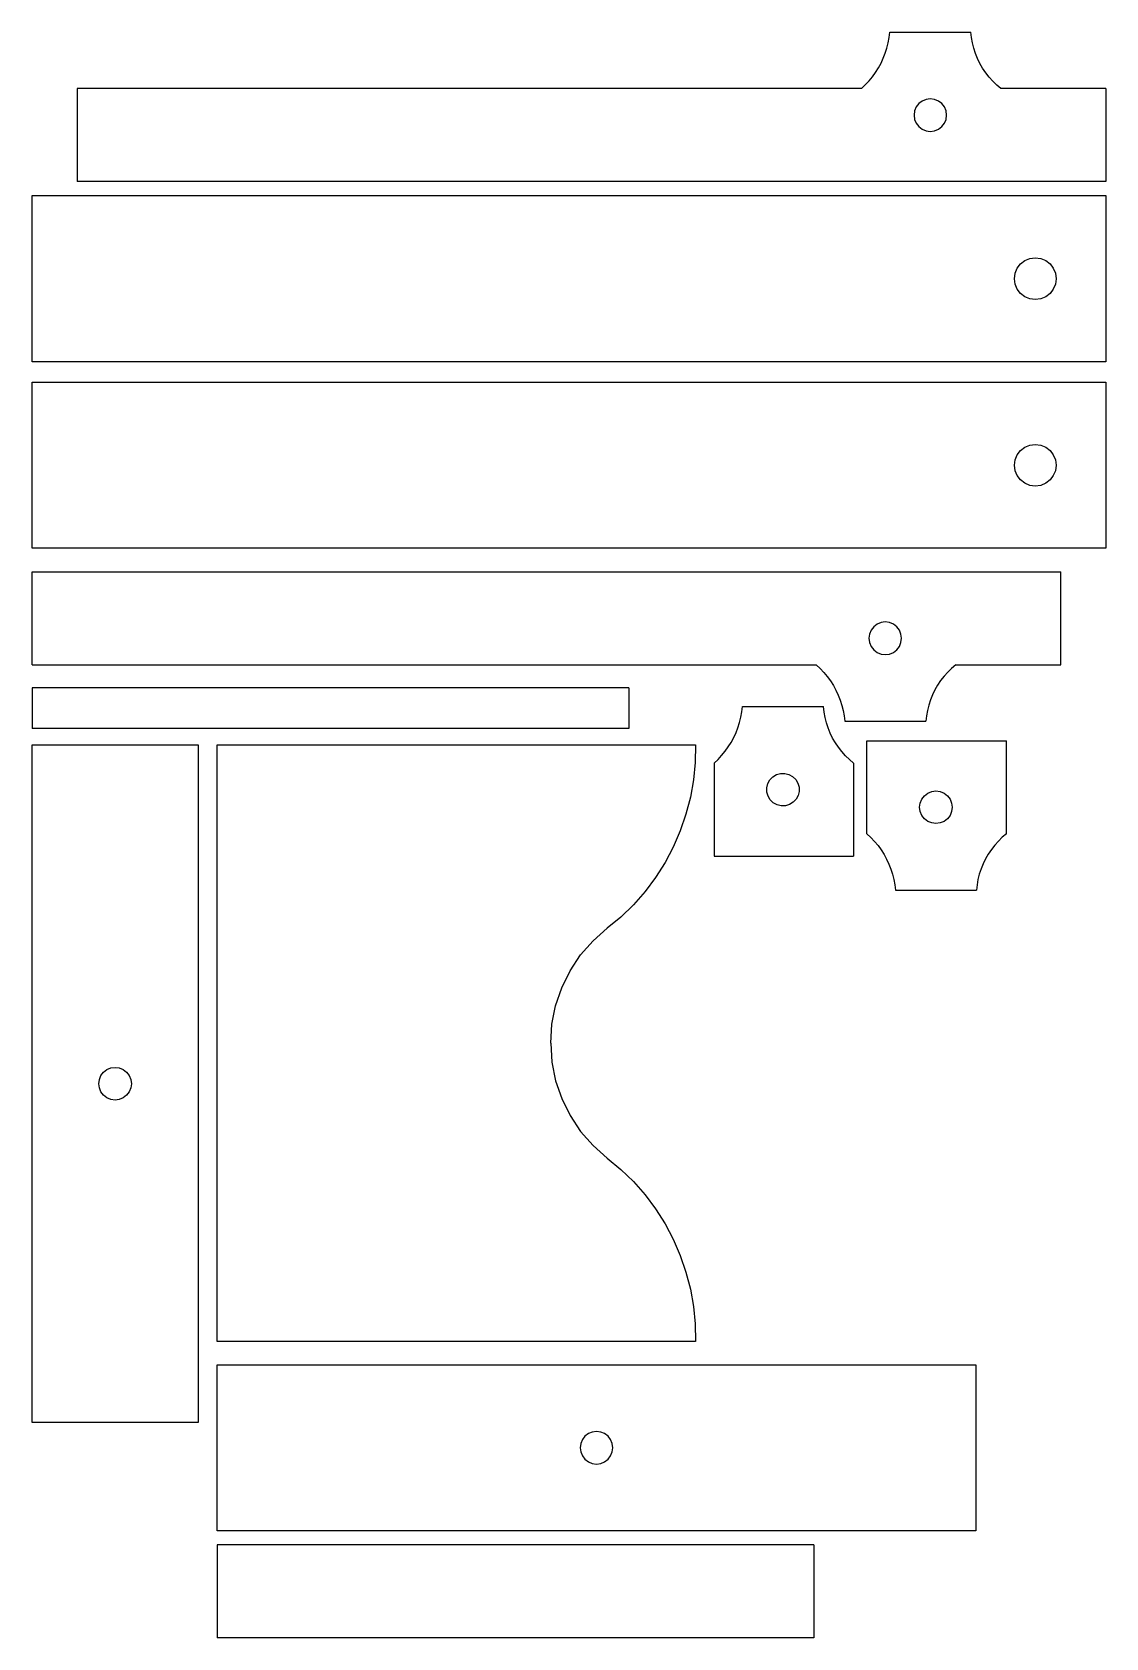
# Model space of a CAD drawing. Extents: x -64 to 104, y -126 to 126.
import ezdxf

# ---------------------------------------------------------------- set-up
doc = ezdxf.new("R2010")
doc.units = 0
doc.layers.get('0').update_dxf_attribs({"linetype": 'CONTINUOUS'})

msp = doc.modelspace()

# ---------------------------------------------------------------- linework, layer by layer
for p, q in [((69.8, 124.9), (69.9, 125.74)), ((69.9, 125.74), (82.6, 125.74)), ((82.69, 124.89), (82.6, 125.74)), ((69.19, 122.44), (69.45, 123.25)), ((69.45, 123.25), (69.65, 124.07)), ((69.65, 124.07), (69.8, 124.9)), ((82.84, 124.04), (82.69, 124.89)), ((83.05, 123.21), (82.84, 124.04)), ((68.13, 120.14), (68.53, 120.89)), ((68.53, 120.89), (68.89, 121.66)), ((68.89, 121.66), (69.19, 122.44)), ((83.32, 122.39), (83.05, 123.21)), ((83.64, 121.6), (83.32, 122.39)), ((84.02, 120.82), (83.64, 121.6)), ((84.45, 120.08), (84.02, 120.82)), ((66.65, 118.09), (67.18, 118.74)), ((67.18, 118.74), (67.68, 119.43)), ((67.68, 119.43), (68.13, 120.14)), ((84.93, 119.37), (84.45, 120.08)), ((85.46, 118.69), (84.93, 119.37)), ((86.03, 118.05), (85.46, 118.69)), ((-57.38, 116.89), (-57.38, 102.33)), ((65.45, 116.89), (-57.38, 116.89)), ((65.45, 116.89), (66.07, 117.47)), ((66.07, 117.47), (66.65, 118.09)), ((86.65, 117.45), (86.03, 118.05)), ((87.3, 116.89), (86.65, 117.45)), ((103.75, 116.89), (87.3, 116.89)), ((103.75, 116.89), (103.75, 102.33)), ((73.78, 113.4), (73.7, 112.74)), ((74.04, 114.02), (73.78, 113.4)), ((74.44, 114.55), (74.04, 114.02)), ((74.97, 114.95), (74.44, 114.55)), ((75.59, 115.21), (74.97, 114.95)), ((76.25, 115.3), (75.59, 115.21)), ((76.91, 115.21), (76.25, 115.3)), ((77.53, 114.95), (76.91, 115.21)), ((78.05, 114.55), (77.53, 114.95)), ((78.46, 114.02), (78.05, 114.55)), ((78.72, 113.4), (78.46, 114.02)), ((78.8, 112.74), (78.72, 113.4)), ((73.7, 112.74), (73.78, 112.08)), ((73.78, 112.08), (74.04, 111.47)), ((74.04, 111.47), (74.44, 110.94)), ((74.44, 110.94), (74.97, 110.53)), ((77.53, 110.53), (78.05, 110.94)), ((78.05, 110.94), (78.46, 111.47)), ((78.46, 111.47), (78.72, 112.08)), ((78.72, 112.08), (78.8, 112.74)), ((74.97, 110.53), (75.59, 110.28)), ((75.59, 110.28), (76.25, 110.19)), ((76.25, 110.19), (76.91, 110.28)), ((76.91, 110.28), (77.53, 110.53)), ((103.75, 102.33), (-57.38, 102.33)), ((-64.44, 100.13), (103.75, 100.13)), ((-64.44, 74.13), (-64.44, 100.13)), ((103.75, 100.13), (103.75, 74.13)), ((89.55, 87.97), (89.87, 88.76)), ((89.87, 88.76), (90.39, 89.44)), ((90.39, 89.44), (91.07, 89.95)), ((91.07, 89.95), (91.85, 90.28)), ((91.85, 90.28), (92.7, 90.39)), ((92.7, 90.39), (93.54, 90.28)), ((93.54, 90.28), (94.33, 89.95)), ((94.33, 89.95), (95.01, 89.44)), ((95.01, 89.44), (95.52, 88.76)), ((95.52, 88.76), (95.85, 87.97)), ((89.43, 87.13), (89.55, 87.97)), ((89.55, 86.28), (89.43, 87.13)), ((89.87, 85.5), (89.55, 86.28)), ((95.85, 86.28), (95.52, 85.5)), ((95.85, 87.97), (95.96, 87.13)), ((95.96, 87.13), (95.85, 86.28)), ((90.39, 84.82), (89.87, 85.5)), ((91.07, 84.3), (90.39, 84.82)), ((91.85, 83.98), (91.07, 84.3)), ((92.7, 83.86), (91.85, 83.98)), ((93.54, 83.98), (92.7, 83.86)), ((94.33, 84.3), (93.54, 83.98)), ((95.01, 84.82), (94.33, 84.3)), ((95.52, 85.5), (95.01, 84.82)), ((103.75, 74.13), (-64.44, 74.13)), ((-64.44, 44.91), (-64.44, 70.91)), ((-64.44, 70.91), (103.75, 70.91)), ((103.75, 70.91), (103.75, 44.91)), ((90.39, 60.22), (91.07, 60.73)), ((91.07, 60.73), (91.85, 61.06)), ((91.85, 61.06), (92.7, 61.17)), ((92.7, 61.17), (93.54, 61.06)), ((93.54, 61.06), (94.33, 60.73)), ((94.33, 60.73), (95.01, 60.22)), ((89.43, 57.91), (89.55, 58.75)), ((89.55, 57.06), (89.43, 57.91)), ((89.55, 58.75), (89.87, 59.54)), ((89.87, 59.54), (90.39, 60.22)), ((95.01, 60.22), (95.52, 59.54)), ((95.52, 59.54), (95.85, 58.75)), ((95.85, 58.75), (95.96, 57.91)), ((95.96, 57.91), (95.85, 57.06)), ((89.87, 56.28), (89.55, 57.06)), ((90.39, 55.6), (89.87, 56.28)), ((91.07, 55.08), (90.39, 55.6)), ((95.01, 55.6), (94.33, 55.08)), ((95.52, 56.28), (95.01, 55.6)), ((95.85, 57.06), (95.52, 56.28)), ((91.85, 54.75), (91.07, 55.08)), ((92.7, 54.64), (91.85, 54.75)), ((93.54, 54.75), (92.7, 54.64)), ((94.33, 55.08), (93.54, 54.75)), ((103.75, 44.91), (-64.44, 44.91)), ((-64.44, 41.22), (96.69, 41.22)), ((-64.44, 26.66), (-64.44, 41.22)), ((96.69, 26.66), (96.69, 41.22)), ((67.91, 33.02), (67.39, 32.61)), ((68.53, 33.27), (67.91, 33.02)), ((69.19, 33.36), (68.53, 33.27)), ((69.85, 33.27), (69.19, 33.36)), ((70.47, 33.02), (69.85, 33.27)), ((71, 32.61), (70.47, 33.02)), ((66.72, 31.47), (66.64, 30.81)), ((66.64, 30.81), (66.72, 30.15)), ((66.98, 32.08), (66.72, 31.47)), ((67.39, 32.61), (66.98, 32.08)), ((71.4, 32.08), (71, 32.61)), ((71.66, 31.47), (71.4, 32.08)), ((71.74, 30.81), (71.66, 31.47)), ((71.66, 30.15), (71.74, 30.81)), ((66.72, 30.15), (66.98, 29.53)), ((66.98, 29.53), (67.39, 29)), ((67.39, 29), (67.91, 28.6)), ((67.91, 28.6), (68.53, 28.34)), ((68.53, 28.34), (69.19, 28.25)), ((69.19, 28.25), (69.85, 28.34)), ((69.85, 28.34), (70.47, 28.6)), ((70.47, 28.6), (71, 29)), ((71, 29), (71.4, 29.53)), ((71.4, 29.53), (71.66, 30.15)), ((-64.44, 26.66), (58.39, 26.66)), ((58.39, 26.66), (59.01, 26.08)), ((59.01, 26.08), (59.59, 25.46)), ((59.59, 25.46), (60.12, 24.81)), ((78.97, 25.5), (78.4, 24.86)), ((79.59, 26.1), (78.97, 25.5)), ((80.25, 26.66), (79.59, 26.1)), ((80.25, 26.66), (96.69, 26.66)), ((29.01, 23.03), (-64.44, 23.03)), ((-64.44, 23.03), (-64.44, 16.68)), ((29.01, 23.03), (29.01, 16.68)), ((60.12, 24.81), (60.62, 24.12)), ((60.62, 24.12), (61.07, 23.41)), ((61.07, 23.41), (61.47, 22.66)), ((61.47, 22.66), (61.83, 21.9)), ((76.96, 22.73), (76.59, 21.95)), ((77.39, 23.47), (76.96, 22.73)), ((77.87, 24.18), (77.39, 23.47)), ((78.4, 24.86), (77.87, 24.18)), ((61.83, 21.9), (62.14, 21.11)), ((62.14, 21.11), (62.39, 20.3)), ((62.39, 20.3), (62.59, 19.48)), ((76, 20.34), (75.79, 19.51)), ((76.26, 21.16), (76, 20.34)), ((76.59, 21.95), (76.26, 21.16)), ((46.12, 16.81), (46.38, 17.62)), ((46.38, 17.62), (46.58, 18.44)), ((46.58, 18.44), (46.73, 19.27)), ((46.73, 19.27), (46.83, 20.11)), ((46.83, 20.11), (59.53, 20.11)), ((59.62, 19.26), (59.53, 20.11)), ((59.77, 18.41), (59.62, 19.26)), ((59.98, 17.58), (59.77, 18.41)), ((62.59, 19.48), (62.74, 18.65)), ((62.74, 18.65), (62.84, 17.81)), ((62.84, 17.81), (75.54, 17.81)), ((75.63, 18.66), (75.54, 17.81)), ((75.79, 19.51), (75.63, 18.66)), ((29.01, 16.68), (-64.44, 16.68)), ((45.06, 14.51), (45.46, 15.26)), ((45.46, 15.26), (45.82, 16.03)), ((45.82, 16.03), (46.12, 16.81)), ((60.25, 16.76), (59.98, 17.58)), ((60.57, 15.97), (60.25, 16.76)), ((60.95, 15.19), (60.57, 15.97)), ((61.38, 14.45), (60.95, 15.19)), ((-64.44, 14.12), (-38.44, 14.12)), ((-64.44, -92.03), (-64.44, 14.12)), ((-38.44, 14.12), (-38.44, -92.03)), ((-35.46, 14.12), (39.47, 14.12)), ((-35.46, -79.33), (-35.46, 14.12)), ((39.47, 14.12), (39.42, 11.36)), ((43.57, 12.46), (44.11, 13.11)), ((44.11, 13.11), (44.61, 13.8)), ((44.61, 13.8), (45.06, 14.51)), ((61.86, 13.74), (61.38, 14.45)), ((62.39, 13.06), (61.86, 13.74)), ((62.96, 12.42), (62.39, 13.06)), ((66.33, 0.2), (66.33, 14.76)), ((66.33, 14.76), (88.18, 14.76)), ((88.18, 0.2), (88.18, 14.76)), ((39.42, 11.36), (39.15, 8.62)), ((42.38, 11.26), (43, 11.84)), ((42.38, 11.26), (42.38, -3.3)), ((43, 11.84), (43.57, 12.46)), ((63.58, 11.82), (62.96, 12.42)), ((64.23, 11.26), (63.58, 11.82)), ((64.23, 11.26), (64.23, -3.3)), ((39.15, 8.62), (38.67, 5.91)), ((50.64, 7.4), (50.8, 8.04)), ((50.8, 8.04), (51.12, 8.63)), ((51.12, 8.63), (51.58, 9.11)), ((51.58, 9.11), (52.15, 9.45)), ((52.15, 9.45), (52.79, 9.64)), ((52.79, 9.64), (53.46, 9.65)), ((53.46, 9.65), (54.11, 9.49)), ((54.11, 9.49), (54.69, 9.17)), ((54.69, 9.17), (55.17, 8.71)), ((55.17, 8.71), (55.52, 8.14)), ((55.52, 8.14), (55.7, 7.5)), ((38.67, 5.91), (37.98, 3.24)), ((50.65, 6.73), (50.64, 7.4)), ((50.84, 6.09), (50.65, 6.73)), ((51.18, 5.52), (50.84, 6.09)), ((51.66, 5.06), (51.18, 5.52)), ((52.25, 4.74), (51.66, 5.06)), ((54.77, 5.12), (54.2, 4.78)), ((55.23, 5.6), (54.77, 5.12)), ((55.55, 6.19), (55.23, 5.6)), ((55.71, 6.83), (55.55, 6.19)), ((55.7, 7.5), (55.71, 7.11)), ((55.71, 7.11), (55.71, 6.83)), ((74.66, 5.01), (74.92, 5.62)), ((74.92, 5.62), (75.32, 6.15)), ((75.32, 6.15), (75.85, 6.56)), ((75.85, 6.56), (76.47, 6.81)), ((76.47, 6.81), (77.13, 6.9)), ((77.13, 6.9), (77.79, 6.81)), ((77.79, 6.81), (78.4, 6.56)), ((78.4, 6.56), (78.93, 6.15)), ((78.93, 6.15), (79.34, 5.62)), ((79.34, 5.62), (79.59, 5.01)), ((37.98, 3.24), (37.09, 0.64)), ((52.9, 4.58), (52.25, 4.74)), ((53.18, 4.58), (52.9, 4.58)), ((53.56, 4.59), (53.18, 4.58)), ((54.2, 4.78), (53.56, 4.59)), ((74.58, 4.35), (74.66, 5.01)), ((74.66, 3.68), (74.58, 4.35)), ((74.92, 3.07), (74.66, 3.68)), ((75.32, 2.54), (74.92, 3.07)), ((75.85, 2.13), (75.32, 2.54)), ((78.93, 2.54), (78.4, 2.13)), ((79.34, 3.07), (78.93, 2.54)), ((79.59, 3.68), (79.34, 3.07)), ((79.59, 5.01), (79.68, 4.35)), ((79.68, 4.35), (79.59, 3.68)), ((37.09, 0.64), (35.99, -1.89)), ((66.33, 0.2), (66.95, -0.38)), ((76.47, 1.88), (75.85, 2.13)), ((77.13, 1.79), (76.47, 1.88)), ((77.79, 1.88), (77.13, 1.79)), ((78.4, 2.13), (77.79, 1.88)), ((88.18, 0.2), (87.53, -0.36)), ((35.99, -1.89), (34.7, -4.32)), ((66.95, -0.38), (67.52, -1)), ((67.52, -1), (68.06, -1.65)), ((68.06, -1.65), (68.56, -2.34)), ((68.56, -2.34), (69.01, -3.06)), ((85.81, -2.28), (85.33, -2.99)), ((86.34, -1.6), (85.81, -2.28)), ((86.91, -0.96), (86.34, -1.6)), ((87.53, -0.36), (86.91, -0.96)), ((34.7, -4.32), (33.23, -6.65)), ((42.38, -3.3), (64.23, -3.3)), ((69.01, -3.06), (69.41, -3.8)), ((69.41, -3.8), (69.77, -4.57)), ((69.77, -4.57), (70.07, -5.35)), ((84.52, -4.51), (84.2, -5.3)), ((84.9, -3.74), (84.52, -4.51)), ((85.33, -2.99), (84.9, -3.74)), ((33.23, -6.65), (31.58, -8.86)), ((70.07, -5.35), (70.33, -6.16)), ((70.33, -6.16), (70.53, -6.98)), ((70.53, -6.98), (70.68, -7.81)), ((83.72, -6.95), (83.57, -7.8)), ((83.93, -6.12), (83.72, -6.95)), ((84.2, -5.3), (83.93, -6.12)), ((31.58, -8.86), (29.76, -10.92)), ((70.68, -7.81), (70.78, -8.65)), ((70.78, -8.65), (83.48, -8.65)), ((83.57, -7.8), (83.48, -8.65)), ((29.76, -10.92), (27.78, -12.85)), ((23.43, -16.56), (25.66, -14.61)), ((27.78, -12.85), (25.66, -14.61)), ((21.47, -18.79), (23.43, -16.56)), ((19.83, -21.26), (21.47, -18.79)), ((18.51, -23.92), (19.83, -21.26)), ((17.56, -26.73), (18.51, -23.92)), ((16.98, -29.64), (17.56, -26.73)), ((16.79, -32.61), (16.98, -29.64)), ((16.79, -32.61), (16.98, -35.57)), ((-53.91, -38.3), (-53.65, -37.68)), ((-53.65, -37.68), (-53.24, -37.15)), ((-53.24, -37.15), (-52.72, -36.75)), ((-52.72, -36.75), (-52.1, -36.49)), ((-52.1, -36.49), (-51.44, -36.4)), ((-51.44, -36.4), (-50.78, -36.49)), ((-50.78, -36.49), (-50.16, -36.75)), ((-50.16, -36.75), (-49.63, -37.15)), ((-49.63, -37.15), (-49.23, -37.68)), ((-49.23, -37.68), (-48.97, -38.3)), ((16.98, -35.57), (17.56, -38.48)), ((-53.99, -38.96), (-53.91, -38.3)), ((-53.91, -39.62), (-53.99, -38.96)), ((-53.65, -40.23), (-53.91, -39.62)), ((-53.24, -40.76), (-53.65, -40.23)), ((-49.23, -40.23), (-49.63, -40.76)), ((-48.97, -39.62), (-49.23, -40.23)), ((-48.97, -38.3), (-48.89, -38.96)), ((-48.89, -38.96), (-48.97, -39.62)), ((17.56, -38.48), (18.51, -41.29)), ((-52.72, -41.17), (-53.24, -40.76)), ((-52.1, -41.42), (-52.72, -41.17)), ((-51.44, -41.51), (-52.1, -41.42)), ((-50.78, -41.42), (-51.44, -41.51)), ((-50.16, -41.17), (-50.78, -41.42)), ((-49.63, -40.76), (-50.16, -41.17)), ((18.51, -41.29), (19.83, -43.95)), ((19.83, -43.95), (21.47, -46.42)), ((21.47, -46.42), (23.43, -48.65)), ((23.43, -48.65), (25.66, -50.61)), ((25.66, -50.61), (27.78, -52.37)), ((27.78, -52.37), (29.76, -54.29)), ((29.76, -54.29), (31.58, -56.36)), ((31.58, -56.36), (33.23, -58.56)), ((33.23, -58.56), (34.7, -60.89)), ((34.7, -60.89), (35.99, -63.32)), ((35.99, -63.32), (37.09, -65.85)), ((37.09, -65.85), (37.98, -68.45)), ((37.98, -68.45), (38.67, -71.12)), ((38.67, -71.12), (39.15, -73.83)), ((39.15, -73.83), (39.42, -76.58)), ((39.42, -76.58), (39.47, -79.33)), ((39.47, -79.33), (-35.46, -79.33)), ((-35.46, -82.97), (83.39, -82.97)), ((-35.46, -108.97), (-35.46, -82.97)), ((83.39, -82.97), (83.39, -108.97)), ((-38.44, -92.03), (-64.44, -92.03)), ((21.5, -95.31), (21.41, -95.97)), ((21.76, -94.7), (21.5, -95.31)), ((22.16, -94.17), (21.76, -94.7)), ((22.69, -93.76), (22.16, -94.17)), ((23.31, -93.51), (22.69, -93.76)), ((23.97, -93.42), (23.31, -93.51)), ((24.63, -93.51), (23.97, -93.42)), ((25.24, -93.76), (24.63, -93.51)), ((25.77, -94.17), (25.24, -93.76)), ((26.18, -94.7), (25.77, -94.17)), ((26.43, -95.31), (26.18, -94.7)), ((26.52, -95.97), (26.43, -95.31)), ((21.41, -95.97), (21.5, -96.63)), ((21.5, -96.63), (21.76, -97.25)), ((21.76, -97.25), (22.16, -97.78)), ((22.16, -97.78), (22.69, -98.18)), ((25.24, -98.18), (25.77, -97.78)), ((25.77, -97.78), (26.18, -97.25)), ((26.18, -97.25), (26.43, -96.63)), ((26.43, -96.63), (26.52, -95.97)), ((22.69, -98.18), (23.31, -98.44)), ((23.31, -98.44), (23.97, -98.53)), ((23.97, -98.53), (24.63, -98.44)), ((24.63, -98.44), (25.24, -98.18)), ((83.39, -108.97), (-35.46, -108.97)), ((57.99, -111.18), (-35.46, -111.18)), ((-35.46, -111.18), (-35.46, -125.74)), ((57.99, -111.18), (57.99, -125.74)), ((57.99, -125.74), (-35.46, -125.74))]:
    msp.add_line(p, q)

doc.saveas('drawing.dxf')
